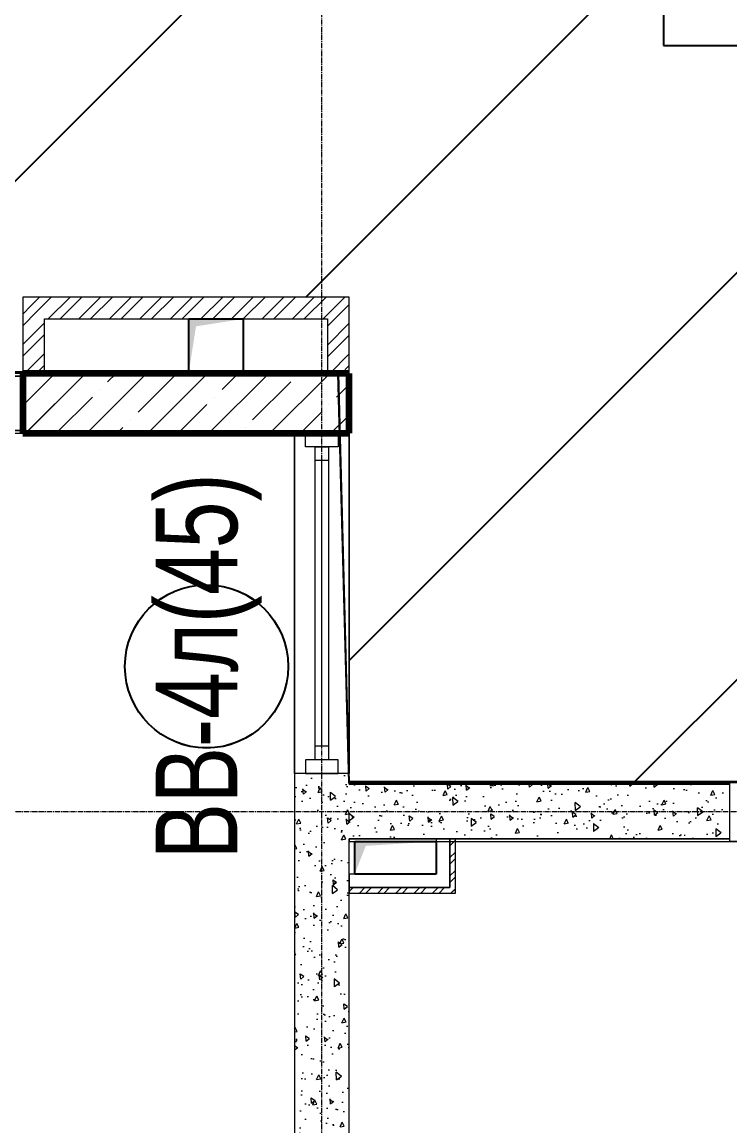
# Model space of a CAD drawing. Header units: millimetres. Extents: x 470010 to 1231400, y -134005 to 421770.
# Drawn here: x 813220 to 815823, y 142858 to 146914 of the extents above; entities that cross this region are included whole.
import ezdxf
from ezdxf.enums import TextEntityAlignment as Align

# ---------------------------------------------------------------- set-up
doc = ezdxf.new("R2010")
doc.units = ezdxf.units.MM
doc.linetypes.add('CENTER2', pattern=[28.575, 19.05, -3.175, 3.175, -3.175])
doc.linetypes.add('HIDDEN2', pattern=[4.7625, 3.175, -1.5875])
doc.layers.get('Defpoints').update_dxf_attribs({"color": 140})
for name, color, linetype, lineweight in [('АР_Витраж', 4, 'Continuous', 13), ('АР_Витраж марка', 140, 'Continuous', 9), ('АР_Колонны', 70, 'Continuous', 30), ('АР_Стены ГКЛ', 1, 'Continuous', 15), ('АР_Стены ЖБ', 7, 'Continuous', 35), ('АР_Стены ПЕНОблок', 52, 'Continuous', 20), ('АР_Тонкая', 254, 'Continuous', 5), ('АР_Штриховка', 8, 'Continuous', 0)]:
    doc.layers.add(name, color=color, linetype=linetype, lineweight=lineweight)
doc.layers.add('РД_Витраж_вн', color=7, linetype='Continuous', true_color=0x148aff)
doc.layers.add('РД_Оси_100', color=7, linetype='Continuous', lineweight=0, true_color=0x525252)
doc.layers.add('РД_проем_инж перемыч_фахверк', color=7, linetype='Continuous', lineweight=18, true_color=0xff1f1f)
doc.layers.add('РД_Проем', color=230, linetype='Continuous', lineweight=0, plot=False)
doc.styles.add('Arial_09', font='ARIALN.TTF', dxfattribs={"width": 0.9})
doc.styles.add('style1', font='ARIALN.TTF')

# ---------------------------------------------------------------- blocks, each defined once
blk = doc.blocks.new('СОШ_2200_АР_ОСИ_М100_28.05.24')
at = {"layer": 'РД_Оси_100', "color": 251, "linetype": 'CENTER2', "true_color": 0x636466}
blk.add_line((-5954.958, 21300), (29555, 21300), dxfattribs=at)
blk.add_lwpolyline([(7800, -6155), (7800, 139938.679)], dxfattribs=at)
blk = doc.blocks.new('МаркаВитража1')
at = {"layer": 'Defpoints'}
blk.add_circle((0, 0), 3, dxfattribs=at)
at = {"color": 0, "linetype": 'ByBlock', "lineweight": -2, "style": 'Arial_09', "width": 0.9}
blk.add_attdef('АР-ОКНО:НАИМЕНОВАНИЕ', text='', height=3, dxfattribs=at).set_placement((0, 0), align=Align.MIDDLE)
blk = doc.blocks.new('A$C9108343f')
at = {"layer": 'АР_Стены ГКЛ', "linetype": 'Continuous', "lineweight": 0, "true_color": 0x000000}
h = blk.add_hatch(dxfattribs=at)
h.set_pattern_fill('ANSI31', color=18, scale=15, angle=-360, style=0)
h.set_pattern_definition([(45, (-63444.083, 100366.24), (-33.6759605, 33.6759605), [])])
h.paths.add_polyline_path([(149095, 244279.5), (149075, 244279.5), (149075, 244099.5), (149095, 244079.5)], flags=0)
h = blk.add_hatch(dxfattribs=at)
h.set_pattern_fill('ANSI31', color=18, scale=15, style=0)
h.set_pattern_definition([(45, (-63444.083, 100366.24), (-33.6759605, 33.6759605), [])])
h.paths.add_polyline_path([(149095, 244079.5), (149075, 244099.5), (148704.1, 244099.5), (148704.1, 244079.5)], flags=0)
at = {"layer": 'АР_Штриховка', "linetype": 'Continuous', "lineweight": 0, "ltscale": 0.5, "true_color": 0x000000}
h = blk.add_hatch(dxfattribs=at)
h.set_pattern_fill('ANSI31', color=18, scale=25, angle=-360, style=0)
h.set_pattern_definition([(45, (-63444.08, 100366.24), (-56.1266, 56.1266), [])])
h.paths.add_polyline_path([(147584.1, 246189.5), (147504.1, 246269.5), (147504.1, 245989.5), (147584.1, 245989.5)], flags=0)
h = blk.add_hatch(dxfattribs=at)
h.set_pattern_fill('ANSI31', color=18, scale=25, style=0)
h.set_pattern_definition([(45, (-63444.08, 100366.24), (-56.1266, 56.1266), [])])
h.paths.add_polyline_path([(148624.7, 246189.5), (148704.7, 246269.5), (147504.1, 246269.5), (147584.1, 246189.5)], flags=0)
h = blk.add_hatch(dxfattribs=at)
h.set_pattern_fill('ANSI31', color=18, scale=25, style=0)
h.set_pattern_definition([(45, (-63444.08, 100366.24), (-56.1266, 56.1266), [])])
h.paths.add_polyline_path([(148624.7, 245989.5), (148704.7, 245989.5), (148704.7, 246269.5), (148624.7, 246189.5)], flags=0)
at = {"layer": 'АР_Штриховка', "linetype": 'Continuous', "lineweight": 0, "true_color": 0x000000}
h = blk.add_hatch(dxfattribs=at)
h.set_pattern_fill('AR-CONC', color=18, angle=45, style=0)
h.set_pattern_definition([(95, (-63444.08, 100366.24), (140.09465, 117.55338), [19.05, -209.55]), (40, (-63444.08, 100366.24), (-160.01845, 110.17673), [15.24, -167.64058]), (145.451445, (-63432.4, 100376.04), (-19.9238, 227.7301), [16.19001, -178.09024]), (91.1842, (-63480, 100402.16), (221.41024, 161.95341), [28.575, -314.325]), (141.63556, (-63461.55, 100415.66), (-7.08662, 342.82676), [24.28502, -267.1356]), (36.18415, (-63480, 100402.16), (-7.08662, 342.82676), [22.85997, -251.45973]), (66, (-63453.06, 100411.14), (179.51998, 34.89515), [19.05, -209.55]), (11, (-63453.06, 100411.14), (-86.53993, 173.9412), [15.24, -167.64]), (116.451445, (-63438.1, 100414.05), (92.98005, 208.83634), [16.19001, -178.08994]), (82.5, (-63444.08, 100366.24), (-57.605469, 61.973414), [0, -165.608, 0, -170.18, 0, -168.275]), (52.5, (-63444.08, 100366.24), (-23.589727, 118.087), [0, -97.028, 0, -161.798, 0, -64.135]), (12.5, (-63484.135, 100326.19), (99.927863, 91.826196), [0, -63.5, 0, -198.12, 0, -262.89]), (2.5, (-63502.1, 100308.23), (86.763904, 122.722393), [0, -82.55, 0, -131.572, 0, -186.69])])
h.paths.add_polyline_path([(148504.1, 242029.5), (148704.1, 242029.5), (148704.1, 244279.5), (148654.1, 244342.8), (148504.1, 244269.5)], flags=0)
h.paths.add_polyline_path([(148504.1, 244269.5), (148654.1, 244342.8), (148704.1, 244479.5), (148704.1, 244519.5), (148504.1, 244519.5)], flags=0)
h.paths.add_polyline_path([(148504.1, 245769.5), (148704.1, 245769.5), (148704.1, 245770.5), (148504.1, 245770.5)], flags=0)
h = blk.add_hatch(dxfattribs=at)
h.set_pattern_fill('AR-CONC', color=18, angle=-315, style=0)
h.set_pattern_definition([(95, (-63444.08, 100366.24), (140.09465, 117.55338), [19.05, -209.55]), (40, (-63444.08, 100366.24), (-160.01845, 110.17673), [15.24, -167.64058]), (145.451445, (-63432.4, 100376.04), (-19.9238, 227.7301), [16.19001, -178.09024]), (91.1842, (-63480, 100402.16), (221.41024, 161.95341), [28.575, -314.325]), (141.63556, (-63461.55, 100415.66), (-7.08662, 342.82676), [24.28502, -267.1356]), (36.18415, (-63480, 100402.16), (-7.08662, 342.82676), [22.85997, -251.45973]), (66, (-63453.06, 100411.14), (179.51998, 34.89515), [19.05, -209.55]), (11, (-63453.06, 100411.14), (-86.53993, 173.94119), [15.24, -167.64]), (116.451445, (-63438.1, 100414.05), (92.98005, 208.83634), [16.19001, -178.08994]), (82.5, (-63444.08, 100366.24), (-57.605469, 61.973414), [0, -165.608, 0, -170.18, 0, -168.275]), (52.5, (-63444.08, 100366.24), (-23.589727, 118.087), [0, -97.028, 0, -161.798, 0, -64.135]), (12.5, (-63484.135, 100326.19), (99.927863, 91.826196), [0, -63.5, 0, -198.12, 0, -262.89]), (2.5, (-63502.1, 100308.23), (86.763904, 122.722393), [0, -82.55, 0, -131.572, 0, -186.69])])
h.paths.add_polyline_path([(148704.1, 244479.5), (148654.1, 244342.8), (148704.1, 244279.5), (150104.1, 244279.5), (150104.1, 244479.5)], flags=0)
at = {"color": 18, "true_color": 0x000000}
for p, q in [((149860.3, 247594.5), (149860.3, 247194.5)), ((149860.3, 247194.5), (150860.3, 247194.5))]:
    blk.add_line(p, q, dxfattribs=at)
at = {"color": 18, "linetype": 'Continuous', "true_color": 0x000000}
for p, q in [((148114.4, 245989.5), (148114.4, 246189.5)), ((148114.4, 246189.5), (148314.4, 246189.5)), ((148114.4, 245989.5), (148114.4, 246189.5)), ((148114.4, 246189.5), (148314.4, 246189.5)), ((148314.4, 246189.5), (148314.4, 245989.5)), ((148314.4, 246189.5), (148314.4, 245989.5)), ((148314.4, 245989.5), (148114.4, 245989.5)), ((148314.4, 245989.5), (148114.4, 245989.5)), ((148725, 244149.5), (148725, 244269.5)), ((148725, 244269.5), (149025, 244269.5)), ((148725, 244149.5), (148725, 244269.5)), ((148725, 244269.5), (149025, 244269.5)), ((149025, 244269.5), (149025, 244149.5)), ((149025, 244269.5), (149025, 244149.5)), ((149025, 244149.5), (148725, 244149.5)), ((149025, 244149.5), (148725, 244149.5))]:
    blk.add_line(p, q, dxfattribs=at)
blk.add_lwpolyline([(160804.1, 248479.5), (162964.1, 248479.5), (162964.1, 249379.5), (167604.1, 249379.5), (167604.1, 249579.5), (186123.5, 249579.5), (186024.6, 244500.4), (148704.1, 244484.5), (148664.7, 245989.5), (140924.1, 246026), (140881.3, 249704.6), (148704.1, 249669.5), (148714.1, 259259.5)])
for points in [[(148114.4, 245989.5), (148114.4, 246189.5), (148141.3, 246162.2), (148314.4, 246189.5)], [(148114.4, 245989.5), (148114.4, 246189.5), (148141.3, 246162.2), (148314.4, 246189.5)], [(148725, 244149.5), (148725, 244269.5), (148765.4, 244253.1), (149025, 244269.5)], [(148725, 244149.5), (148725, 244269.5), (148765.4, 244253.1), (149025, 244269.5)]]:
    blk.add_solid(points, dxfattribs=at)
at = {"layer": 'АР_Витраж', "color": 18, "linetype": 'Continuous', "lineweight": 5, "true_color": 0x000000}
for p, q in [((148504.1, 244519.5), (148504.1, 245769.5)), ((148704.1, 244519.5), (148704.1, 245769.5))]:
    blk.add_line(p, q, dxfattribs=at)
at = {"layer": 'АР_Витраж', "color": 18, "linetype": 'Continuous', "lineweight": 15, "true_color": 0x000000}
for p, q in [((148629.1, 245669.5), (148579.1, 245669.5)), ((148604.1, 244619.5), (148604.1, 245669.5)), ((148629.1, 244619.5), (148579.1, 244619.5))]:
    blk.add_line(p, q, dxfattribs=at)
for points in [[(148544.1, 245719.5), (148544.1, 245769.5), (148664.1, 245769.5), (148664.1, 245719.5)], [(148629.1, 244569.5), (148579.1, 244569.5), (148579.1, 245719.5), (148629.1, 245719.5)], [(148544.1, 244569.5), (148544.1, 244519.5), (148664.1, 244519.5), (148664.1, 244569.5)]]:
    blk.add_lwpolyline(points, close=True, dxfattribs=at)
at = {"layer": 'АР_Колонны', "color": 18, "linetype": 'HIDDEN2', "lineweight": 25, "true_color": 0x000000}
for p, q in [((147504.1, 245989.5), (148704.1, 245989.5)), ((147504.1, 245769.5), (147504.1, 245989.5)), ((148704.1, 245989.5), (148704.1, 245769.5)), ((148704.1, 245769.5), (147504.1, 245769.5))]:
    blk.add_line(p, q, dxfattribs=at)
at = {"layer": 'АР_Колонны', "color": 18, "linetype": 'Continuous', "lineweight": 106, "true_color": 0x000000}
for p, q in [((147504.1, 245989.5), (147504.1, 245769.5)), ((148704.1, 245989.5), (147504.1, 245989.5)), ((148704.1, 245989.5), (147504.1, 245989.5)), ((147504.1, 245989.5), (147504.1, 245769.5)), ((148704.1, 245769.5), (148704.1, 245989.5)), ((148704.1, 245769.5), (148704.1, 245989.5)), ((147504.1, 245769.5), (148704.1, 245769.5)), ((147504.1, 245769.5), (148704.1, 245769.5))]:
    blk.add_line(p, q, dxfattribs=at)
at = {"layer": 'АР_Стены ГКЛ', "color": 18, "linetype": 'Continuous', "lineweight": 5, "true_color": 0x000000}
for p, q in [((149075, 244279.5), (149025, 244279.5)), ((149025, 244279.5), (149025, 244149.5)), ((149075, 244099.5), (149075, 244279.5)), ((149095, 244279.5), (149075, 244279.5)), ((149075, 244279.5), (149075, 244099.5)), ((149095, 244079.5), (149095, 244279.5)), ((149025, 244149.5), (148704.1, 244149.5)), ((148704.1, 244149.5), (148704.1, 244099.5)), ((148704.1, 244099.5), (149075, 244099.5)), ((149075, 244099.5), (148704.1, 244099.5)), ((148704.1, 244099.5), (148704.1, 244079.5)), ((148704.1, 244079.5), (149095, 244079.5))]:
    blk.add_line(p, q, dxfattribs=at)
at = {"layer": 'АР_Стены ЖБ', "color": 18, "linetype": 'Continuous', "lineweight": 30, "true_color": 0x000000}
for p, q in [((148704.1, 245989.5), (147504.1, 245989.5)), ((147504.1, 245989.5), (147504.1, 245769.5)), ((148704.1, 245769.5), (148704.1, 245989.5)), ((147504.1, 245769.5), (148704.1, 245769.5))]:
    blk.add_line(p, q, dxfattribs=at)
at = {"layer": 'АР_Стены ПЕНОблок', "color": 18, "linetype": 'Continuous', "lineweight": 20, "true_color": 0x000000}
for p, q in [((147504.1, 246269.5), (147504.1, 245989.5)), ((148704.7, 246269.5), (147504.1, 246269.5)), ((148704.7, 245989.5), (148704.7, 246269.5)), ((147584.1, 245989.5), (147584.1, 246189.5)), ((147584.1, 246189.5), (148624.7, 246189.5)), ((148624.7, 246189.5), (148624.7, 245989.5)), ((147504.1, 245989.5), (147584.1, 245989.5)), ((148624.7, 245989.5), (148704.7, 245989.5)), ((147504.1, 245979.5), (140924.1, 245979.5)), ((147504.1, 245779.5), (147504.1, 245979.5)), ((140924.1, 245779.5), (147504.1, 245779.5)), ((148704.1, 245770.5), (148504.1, 245770.5)), ((148504.1, 245770.5), (148504.1, 245769.5)), ((148504.1, 245769.5), (148704.1, 245769.5)), ((148704.1, 245769.5), (148704.1, 245770.5)), ((148704.1, 244519.5), (148504.1, 244519.5)), ((148504.1, 244519.5), (148504.1, 244269.5)), ((148704.1, 244479.5), (148704.1, 244519.5)), ((150104.1, 244479.5), (148704.1, 244479.5)), ((150104.1, 244279.5), (150104.1, 244479.5)), ((148704.1, 242029.5), (148704.1, 244279.5)), ((148704.1, 244279.5), (150104.1, 244279.5)), ((148504.1, 244269.5), (148504.1, 242029.5))]:
    blk.add_line(p, q, dxfattribs=at)
at = {"layer": 'АР_Тонкая', "color": 18, "linetype": 'Continuous', "lineweight": 0, "true_color": 0x000000}
for p, q in [((147504.1, 245989.5), (140924.1, 245989.5)), ((147504.1, 245979.5), (147504.1, 245989.5)), ((140924.1, 245979.5), (147504.1, 245979.5)), ((147504.1, 245779.5), (140924.1, 245779.5)), ((147504.1, 245769.5), (147504.1, 245779.5)), ((140924.1, 245769.5), (147504.1, 245769.5)), ((150104.1, 244489.5), (148704.1, 244489.5)), ((148704.1, 244489.5), (148704.1, 244479.5)), ((150104.1, 244479.5), (150104.1, 244489.5)), ((148704.1, 244479.5), (150104.1, 244479.5)), ((150104.1, 244279.5), (148704.1, 244279.5)), ((148704.1, 244279.5), (148704.1, 244269.5)), ((150104.1, 244269.5), (150104.1, 244279.5)), ((148704.1, 244269.5), (150104.1, 244269.5))]:
    blk.add_line(p, q, dxfattribs=at)
at = {"layer": 'АР_Штриховка', "color": 18, "linetype": 'Continuous', "lineweight": 5, "true_color": 0x000000}
for p, q in [((147504.1, 245983.1), (147510.5, 245989.5)), ((147507.7, 245874.5), (147622.8, 245989.5)), ((147515, 245769.5), (147735, 245989.5)), ((147739.5, 245769.5), (147959.5, 245989.5)), ((147816.4, 245958.6), (147847.3, 245989.5)), ((147928.7, 245846.4), (148069, 245986.7)), ((147964, 245769.5), (148184, 245989.5)), ((148188.6, 245769.5), (148408.6, 245989.5)), ((148237.4, 245930.6), (148296.3, 245989.5)), ((148413.1, 245769.5), (148633.1, 245989.5)), ((148518, 245986.7), (148518, 245986.7)), ((148349.6, 245818.3), (148490, 245958.6)), ((148658.3, 245902.5), (148704.1, 245948.3)), ((147627.3, 245769.5), (147760.3, 245902.5)), ((147788.4, 245930.6), (147788.4, 245930.6)), ((148209.3, 245902.5), (148209.3, 245902.5)), ((148076.3, 245769.5), (148181.3, 245874.5)), ((148630.3, 245874.5), (148630.3, 245874.5)), ((148525.3, 245769.5), (148602.2, 245846.4)), ((148637.6, 245769.5), (148704.1, 245836)), ((147851.8, 245769.5), (147872.6, 245790.3)), ((147900.6, 245818.3), (147900.6, 245818.3)), ((148321.6, 245790.3), (148321.6, 245790.3))]:
    blk.add_line(p, q, dxfattribs=at)
at = {"layer": 'РД_Витраж_вн', "color": 18, "linetype": 'Continuous', "lineweight": 15, "true_color": 0x000000}
for p, q in [((148504.1, 245769.5), (148504.1, 244519.5)), ((148704.1, 245769.5), (148704.1, 244519.5))]:
    blk.add_line(p, q, dxfattribs=at)
at = {"layer": 'РД_Проем', "color": 18, "linetype": 'Continuous', "lineweight": 15, "true_color": 0x000000}
for p, q in [((148504.1, 245769.5), (148504.1, 244519.5)), ((148704.1, 245769.5), (148704.1, 244519.5)), ((150104.1, 244489.5), (153004.1, 244489.5)), ((150104.1, 244269.5), (153004.1, 244269.5))]:
    blk.add_line(p, q, dxfattribs=at)
at = {"layer": 'РД_проем_инж перемыч_фахверк', "color": 18, "linetype": 'Continuous', "lineweight": 15, "true_color": 0x000000}
for p, q in [((148504.1, 245770.5), (148504.1, 244520.5)), ((148704.1, 245770.5), (148704.1, 244520.5)), ((153003.1, 244489.5), (150103.1, 244489.5)), ((153003.1, 244269.5), (150103.1, 244269.5))]:
    blk.add_line(p, q, dxfattribs=at)
at = {"layer": 'АР_Витраж марка', "color": 18, "linetype": 'Continuous', "lineweight": 15, "true_color": 0x000000, "xscale": 100, "yscale": 100, "zscale": 100, "rotation": 90.00000000000001}
blk.add_blockref('МаркаВитража1', (148180.2, 244912.7), dxfattribs=at).add_auto_attribs({'АР-ОКНО:НАИМЕНОВАНИЕ': 'ВВ-4л(45)'})
at = {"layer": 'РД_Оси_100'}
blk.add_blockref('СОШ_2200_АР_ОСИ_М100_28.05.24', (140804.1, 223079.5), dxfattribs=at)
at = {"layer": 'Defpoints', "color": 18, "true_color": 0x000000, "style": 'style1'}
for p in [(143949.3, 316089.1), (143975, 281639.5), (143890.4, 273244.7), (143840, 264276.8), (143967.8, 254892.4), (12252, 104178.1), (12382.6, 96023.1)]:
    blk.add_attdef('АР-ПОМЕЩЕНИЕ:НАИМЕНОВАНИЕ', text='', height=100, dxfattribs=at).set_placement(p, align=Align.MIDDLE)
at = {"layer": 'Defpoints', "color": 18, "true_color": 0x000000, "style": 'style1', "flags": 8}
for p in [(143951.3, 279099.1), (143848.3, 269251.1), (143875.3, 260094.2), (144049.7, 250824.7), (163419.3, 238153.4), (155897.5, 237966), (183037.2, 237966), (143342.9, 237876.2)]:
    blk.add_attdef('АР-ПОМЕЩЕНИЕ:НАИМЕНОВАНИЕ', text='', height=100, dxfattribs=at).set_placement(p, align=Align.MIDDLE)

msp = doc.modelspace()

# ---------------------------------------------------------------- hatches: boundary and pattern name
h = msp.add_hatch()
h.set_pattern_fill('ANSI31', color=3, scale=333)
h.paths.add_polyline_path([(817822.706, 156413.251), (817822.706, 156633.251), (818712.706, 156633.251), (818712.706, 157213.251), (818712.706, 158463.251), (818712.706, 158793.251), (818142.704, 158793.251), (818142.704, 158993.251), (818142.704, 159018.251), (818142.708, 160493.251), (818142.709, 160913.252), (818142.71, 161403.25), (817492.706, 161403.25), (815492.706, 161403.25), (815152.698, 161403.25), (815152.705, 158893.25), (814432.706, 158893.25), (814432.706, 158113.25), (814432.706, 157813.251), (814432.706, 154913.25), (814432.706, 154413.251), (814432.706, 153513.25), (814432.706, 149823.25), (814432.706, 149520.89), (814422.706, 149510.89), (814422.706, 149303.25), (813222.703, 149303.25), (813222.703, 149523.25), (807026.355, 149523.251), (806792.706, 149289.602), (806792.706, 149514.108), (806642.706, 149364.108), (806642.706, 149303.251), (806642.706, 148813.25), (806638.097, 146163.251), (806642.706, 146163.251), (806642.706, 145623.251), (806792.706, 145623.251), (813222.706, 145623.251), (813222.706, 145903.251), (814423.268, 145903.251), (814423.268, 145582.591), (814422.706, 145582.028), (814422.706, 145403.251), (814422.706, 144123.251), (815822.706, 144123.251), (818721.706, 144123.251), (818722.706, 144123.251), (819622.706, 144123.251), (823122.706, 144123.251), (824322.706, 144123.251), (825522.706, 144123.251), (826422.706, 144123.251), (827422.706, 144123.251), (830322.706, 144123.251), (832443.315, 144123.251), (832443.315, 144413.251), (833322.706, 144413.251), (834245.277, 144413.251), (834222.706, 144390.68), (834222.706, 144123.251), (835122.706, 144123.251), (838022.706, 144123.251), (844022.706, 144123.251), (846922.706, 144123.251), (851466.776, 144123.251), (851472.706, 144129.18), (851472.706, 144563.251), (851762.706, 144563.251), (851762.706, 146914.25), (851762.706, 148713.251), (851472.706, 148713.251), (850377.706, 148713.251), (850377.706, 149213.251), (849177.706, 149213.251), (849177.706, 148713.251), (848277.706, 148713.251), (848277.706, 149213.251), (847077.706, 149213.251), (847077.706, 148713.251), (846177.706, 148713.251), (846177.706, 149213.251), (842877.706, 149213.251), (842877.706, 148713.251), (841977.706, 148713.251), (841977.706, 149213.251), (840777.706, 149213.251), (840777.706, 148713.251), (839877.706, 148713.251), (839877.706, 149213.251), (838677.706, 149213.251), (838677.706, 148713.251), (837777.706, 148713.251), (837777.706, 149213.251), (834477.706, 149213.251), (834477.706, 148713.251), (834222.706, 148713.251), (833322.706, 148713.251), (833322.706, 149213.251), (826722.706, 149213.251), (826722.706, 148993.251), (826872.706, 148993.251), (826872.706, 148843.251), (826664.184, 148843.251), (826522.706, 148701.772), (826522.706, 148233.25), (826524.424, 148233.25), (826524.424, 148113.25), (824942.706, 148113.251), (824822.706, 148113.251), (819922.706, 148113.251), (817822.706, 148113.251), (817822.706, 148313.251), (817822.706, 150513.251), (817822.706, 150713.251), (817822.706, 152013.251)])
h.paths.add_polyline_path([(816578.934, 147228.245), (816578.934, 146828.245), (815578.934, 146828.245), (815578.934, 147228.245)], flags=16)
h.paths.add_polyline_path([(828437.705, 148234.002), (827887.705, 148233.761), (827887.758, 148113.761), (828437.758, 148114.002)], flags=0)
h.paths.add_polyline_path([(826922.706, 149014.057), (827042.706, 149014.057), (827042.706, 148233.391), (827067.653, 148233.402), (827642.706, 148233.654), (827742.706, 148233.697), (827742.706, 149014.057), (827862.706, 149014.057), (827862.706, 148233.75), (828462.705, 148234.013), (828562.706, 148234.057), (828562.706, 149013.251), (828682.706, 149013.251), (828682.706, 148114.109), (828462.759, 148114.013), (828462.758, 148114.013), (827862.758, 148113.75), (827862.706, 148113.75), (827642.758, 148113.654), (827042.759, 148113.391), (827042.706, 148113.391), (826722.759, 148113.25), (826722.706, 148233.25), (826922.706, 148233.338)], flags=16)
h.paths.add_polyline_path([(827642.653, 148233.654), (827642.706, 148233.654), (827642.758, 148113.654), (827617.706, 148113.643), (827617.653, 148233.643)], flags=0)
h.paths.add_polyline_path([(818060.384, 156364.651), (818446.674, 156364.651), (818446.674, 156665.265), (818060.384, 156665.265)], flags=25)
at = {"layer": 'АР_Стены ГКЛ', "linetype": 'Continuous', "lineweight": 0, "true_color": 0x000000}
h = msp.add_hatch(dxfattribs=at)
h.set_pattern_fill('ANSI31', color=18, scale=15, angle=-360, style=0)
h.set_pattern_definition([(45, (602274.53, 0), (-33.6759605, 33.6759605), [])])
h.paths.add_polyline_path([(814813.615, 143913.251), (814793.615, 143913.251), (814793.615, 143733.251), (814813.615, 143713.251)], flags=0)
h = msp.add_hatch(dxfattribs=at)
h.set_pattern_fill('ANSI31', color=18, scale=15, style=0)
h.set_pattern_definition([(45, (602274.53, -3e-11), (-33.6759605, 33.6759605), [])])
h.paths.add_polyline_path([(814813.615, 143713.251), (814793.615, 143733.251), (814422.706, 143733.251), (814422.706, 143713.251)], flags=0)
at = {"layer": 'АР_Штриховка', "linetype": 'Continuous', "lineweight": 0, "ltscale": 0.5, "true_color": 0x000000}
h = msp.add_hatch(dxfattribs=at)
h.set_pattern_fill('ANSI31', color=18, scale=25, angle=-360, style=0)
h.set_pattern_definition([(45, (602274.53, 2e-10), (-56.1266, 56.1266), [])])
h.paths.add_polyline_path([(813302.706, 145823.251), (813222.706, 145903.251), (813222.706, 145623.251), (813302.706, 145623.251)], flags=0)
h = msp.add_hatch(dxfattribs=at)
h.set_pattern_fill('ANSI31', color=18, scale=25, style=0)
h.set_pattern_definition([(45, (602274.53, -3e-11), (-56.1266, 56.1266), [])])
h.paths.add_polyline_path([(814343.268, 145823.251), (814423.268, 145903.251), (813222.706, 145903.251), (813302.706, 145823.251)], flags=0)
h = msp.add_hatch(dxfattribs=at)
h.set_pattern_fill('ANSI31', color=18, scale=25, style=0)
h.set_pattern_definition([(45, (602274.53, -3e-11), (-56.1266, 56.1266), [])])
h.paths.add_polyline_path([(814343.268, 145623.251), (814423.268, 145623.251), (814423.268, 145903.251), (814343.268, 145823.251)], flags=0)
at = {"layer": 'АР_Штриховка', "linetype": 'Continuous', "lineweight": 0, "true_color": 0x000000}
h = msp.add_hatch(dxfattribs=at)
h.set_pattern_fill('AR-CONC', color=18, angle=45, style=0)
h.set_pattern_definition([(95, (602274.53, -3e-11), (140.09465, 117.55338), [19.05, -209.55]), (40, (602274.53, -3e-11), (-160.01845, 110.17673), [15.24, -167.64058]), (145.451445, (602286.2, 9.8), (-19.9238, 227.7301), [16.19001, -178.09024]), (91.1842, (602238.6, 35.92), (221.41024, 161.95341), [28.575, -314.325]), (141.63556, (602257.06, 49.42), (-7.08662, 342.82676), [24.28502, -267.1356]), (36.18415, (602238.6, 35.92), (-7.08662, 342.82676), [22.85997, -251.45973]), (66, (602265.55, 44.9), (179.51998, 34.89515), [19.05, -209.55]), (11, (602265.55, 44.9), (-86.53993, 173.9412), [15.24, -167.64]), (116.451445, (602280.51, 47.81), (92.98005, 208.83634), [16.19001, -178.08994]), (82.5, (602274.53, -3e-11), (-57.605469, 61.973414), [0, -165.608, 0, -170.18, 0, -168.275]), (52.5, (602274.53, -3e-11), (-23.589727, 118.087), [0, -97.028, 0, -161.798, 0, -64.135]), (12.5, (602234.48, -40.05), (99.927863, 91.826196), [0, -63.5, 0, -198.12, 0, -262.89]), (2.5, (602216.52, -58.01), (86.763904, 122.722393), [0, -82.55, 0, -131.572, 0, -186.69])])
h.paths.add_polyline_path([(814222.706, 141663.251), (814422.706, 141663.251), (814422.706, 143913.251), (814372.706, 143976.584), (814222.706, 143903.251)], flags=0)
h.paths.add_polyline_path([(814222.706, 143903.251), (814372.706, 143976.584), (814422.706, 144113.251), (814422.706, 144153.251), (814222.706, 144153.251)], flags=0)
h.paths.add_polyline_path([(814222.706, 145403.251), (814422.706, 145403.251), (814422.706, 145404.251), (814222.706, 145404.251)], flags=0)
h = msp.add_hatch(dxfattribs=at)
h.set_pattern_fill('AR-CONC', color=18, angle=-315, style=0)
h.set_pattern_definition([(95, (602274.53, -2e-08), (140.09465, 117.55338), [19.05, -209.55]), (40, (602274.53, -2e-08), (-160.01845, 110.17673), [15.24, -167.64058]), (145.451445, (602286.2, 9.8), (-19.9238, 227.7301), [16.19001, -178.09024]), (91.1842, (602238.6, 35.92), (221.41024, 161.95341), [28.575, -314.325]), (141.63556, (602257.06, 49.42), (-7.08662, 342.82676), [24.28502, -267.1356]), (36.18415, (602238.6, 35.92), (-7.08662, 342.82676), [22.85997, -251.45973]), (66, (602265.55, 44.9), (179.51998, 34.89515), [19.05, -209.55]), (11, (602265.55, 44.9), (-86.53993, 173.94119), [15.24, -167.64]), (116.451445, (602280.51, 47.81), (92.98005, 208.83634), [16.19001, -178.08994]), (82.5, (602274.53, -2e-08), (-57.605469, 61.973414), [0, -165.608, 0, -170.18, 0, -168.275]), (52.5, (602274.53, -2e-08), (-23.589727, 118.087), [0, -97.028, 0, -161.798, 0, -64.135]), (12.5, (602234.48, -40.05), (99.927863, 91.826196), [0, -63.5, 0, -198.12, 0, -262.89]), (2.5, (602216.52, -58.01), (86.763904, 122.722393), [0, -82.55, 0, -131.572, 0, -186.69])])
h.paths.add_polyline_path([(814422.706, 144113.251), (814372.706, 143976.584), (814422.706, 143913.251), (815822.706, 143913.251), (815822.706, 144113.251)], flags=0)

# ---------------------------------------------------------------- linework, layer by layer
at = {"color": 18, "true_color": 0x000000}
for p, q in [((815578.934, 147228.245), (815578.934, 146828.245)), ((815578.934, 146828.245), (816578.934, 146828.245))]:
    msp.add_line(p, q, dxfattribs=at)
at = {"color": 18, "linetype": 'Continuous', "true_color": 0x000000}
for p, q in [((813833.02, 145623.251), (813833.02, 145823.251)), ((813833.02, 145823.251), (814033.02, 145823.251)), ((813833.02, 145623.251), (813833.02, 145823.251)), ((813833.02, 145823.251), (814033.02, 145823.251)), ((814033.02, 145823.251), (814033.02, 145623.251)), ((814033.02, 145823.251), (814033.02, 145623.251)), ((814033.02, 145623.251), (813833.02, 145623.251)), ((814033.02, 145623.251), (813833.02, 145623.251)), ((814443.615, 143783.251), (814443.615, 143903.251)), ((814443.615, 143903.251), (814743.615, 143903.251)), ((814443.615, 143783.251), (814443.615, 143903.251)), ((814443.615, 143903.251), (814743.615, 143903.251)), ((814743.615, 143903.251), (814743.615, 143783.251)), ((814743.615, 143903.251), (814743.615, 143783.251)), ((814743.615, 143783.251), (814443.615, 143783.251)), ((814743.615, 143783.251), (814443.615, 143783.251))]:
    msp.add_line(p, q, dxfattribs=at)
msp.add_lwpolyline([(826522.706, 148113.25), (828682.706, 148113.25), (828682.706, 149013.251), (833322.706, 149013.251), (833322.706, 149213.251), (851842.142, 149213.251), (851743.238, 144134.142), (814422.706, 144118.251), (814383.268, 145623.251), (806642.706, 145659.752), (806599.923, 149338.31), (814422.706, 149303.25), (814432.706, 158893.25)])
for points in [[(813833.02, 145623.251), (813833.02, 145823.251), (813859.949, 145795.935), (814033.02, 145823.251)], [(813833.02, 145623.251), (813833.02, 145823.251), (813859.949, 145795.935), (814033.02, 145823.251)], [(814443.615, 143783.251), (814443.615, 143903.251), (814484.01, 143886.861), (814743.615, 143903.251)], [(814443.615, 143783.251), (814443.615, 143903.251), (814484.01, 143886.861), (814743.615, 143903.251)]]:
    msp.add_solid(points, dxfattribs=at)
at = {"layer": 'АР_Витраж', "color": 18, "linetype": 'Continuous', "lineweight": 5, "true_color": 0x000000}
for p, q in [((814222.706, 144153.251), (814222.706, 145403.251)), ((814422.706, 144153.251), (814422.706, 145403.251))]:
    msp.add_line(p, q, dxfattribs=at)
at = {"layer": 'АР_Витраж', "color": 18, "linetype": 'Continuous', "lineweight": 15, "true_color": 0x000000}
for p, q in [((814347.706, 145303.251), (814297.706, 145303.251)), ((814322.706, 144253.251), (814322.706, 145303.251)), ((814347.706, 144253.251), (814297.706, 144253.251))]:
    msp.add_line(p, q, dxfattribs=at)
for points in [[(814262.706, 145353.251), (814262.706, 145403.251), (814382.706, 145403.251), (814382.706, 145353.251)], [(814347.706, 144203.251), (814297.706, 144203.251), (814297.706, 145353.251), (814347.706, 145353.251)], [(814262.706, 144203.251), (814262.706, 144153.251), (814382.706, 144153.251), (814382.706, 144203.251)]]:
    msp.add_lwpolyline(points, close=True, dxfattribs=at)
at = {"layer": 'АР_Колонны', "color": 18, "linetype": 'HIDDEN2', "lineweight": 25, "true_color": 0x000000}
for p, q in [((813222.706, 145623.251), (814422.706, 145623.251)), ((813222.706, 145403.251), (813222.706, 145623.251)), ((814422.706, 145623.251), (814422.706, 145403.251)), ((814422.706, 145403.251), (813222.706, 145403.251))]:
    msp.add_line(p, q, dxfattribs=at)
at = {"layer": 'АР_Колонны', "color": 18, "linetype": 'Continuous', "lineweight": 106, "true_color": 0x000000}
for p, q in [((813222.706, 145623.251), (813222.706, 145403.251)), ((814422.706, 145623.251), (813222.706, 145623.251)), ((814422.706, 145623.251), (813222.706, 145623.251)), ((813222.706, 145623.251), (813222.706, 145403.251)), ((814422.706, 145403.251), (814422.706, 145623.251)), ((814422.706, 145403.251), (814422.706, 145623.251)), ((813222.706, 145403.251), (814422.706, 145403.251)), ((813222.706, 145403.251), (814422.706, 145403.251))]:
    msp.add_line(p, q, dxfattribs=at)
at = {"layer": 'АР_Стены ГКЛ', "color": 18, "linetype": 'Continuous', "lineweight": 5, "true_color": 0x000000}
for p, q in [((814793.615, 143913.251), (814743.615, 143913.251)), ((814743.615, 143913.251), (814743.615, 143783.251)), ((814793.615, 143733.251), (814793.615, 143913.251)), ((814813.615, 143913.251), (814793.615, 143913.251)), ((814793.615, 143913.251), (814793.615, 143733.251)), ((814813.615, 143713.251), (814813.615, 143913.251)), ((814743.615, 143783.251), (814422.706, 143783.251)), ((814422.706, 143783.251), (814422.706, 143733.251)), ((814422.706, 143733.251), (814793.615, 143733.251)), ((814793.615, 143733.251), (814422.706, 143733.251)), ((814422.706, 143733.251), (814422.706, 143713.251)), ((814422.706, 143713.251), (814813.615, 143713.251))]:
    msp.add_line(p, q, dxfattribs=at)
at = {"layer": 'АР_Стены ЖБ', "color": 18, "linetype": 'Continuous', "lineweight": 30, "true_color": 0x000000}
for p, q in [((814422.706, 145623.251), (813222.706, 145623.251)), ((813222.706, 145623.251), (813222.706, 145403.251)), ((814422.706, 145403.251), (814422.706, 145623.251)), ((813222.706, 145403.251), (814422.706, 145403.251))]:
    msp.add_line(p, q, dxfattribs=at)
at = {"layer": 'АР_Стены ПЕНОблок', "color": 18, "linetype": 'Continuous', "lineweight": 20, "true_color": 0x000000}
for p, q in [((813222.706, 145903.251), (813222.706, 145623.251)), ((814423.268, 145903.251), (813222.706, 145903.251)), ((814423.268, 145623.251), (814423.268, 145903.251)), ((813302.706, 145623.251), (813302.706, 145823.251)), ((813302.706, 145823.251), (814343.268, 145823.251)), ((814343.268, 145823.251), (814343.268, 145623.251)), ((813222.706, 145613.251), (806642.706, 145613.251)), ((813222.706, 145623.251), (813302.706, 145623.251)), ((813222.706, 145413.251), (813222.706, 145613.251)), ((814343.268, 145623.251), (814423.268, 145623.251)), ((806642.706, 145413.251), (813222.706, 145413.251)), ((814422.706, 145404.251), (814222.706, 145404.251)), ((814222.706, 145404.251), (814222.706, 145403.251)), ((814222.706, 145403.251), (814422.706, 145403.251)), ((814422.706, 145403.251), (814422.706, 145404.251)), ((814422.706, 144153.251), (814222.706, 144153.251)), ((814222.706, 144153.251), (814222.706, 143903.251)), ((814422.706, 144113.251), (814422.706, 144153.251)), ((815822.706, 144113.251), (814422.706, 144113.251)), ((815822.706, 143913.251), (815822.706, 144113.251)), ((814222.706, 143903.251), (814222.706, 141663.251)), ((814422.706, 141663.251), (814422.706, 143913.251)), ((814422.706, 143913.251), (815822.706, 143913.251))]:
    msp.add_line(p, q, dxfattribs=at)
at = {"layer": 'АР_Тонкая', "color": 18, "linetype": 'Continuous', "lineweight": 0, "true_color": 0x000000}
for p, q in [((813222.706, 145623.251), (806642.706, 145623.251)), ((806642.706, 145613.251), (813222.706, 145613.251)), ((813222.706, 145613.251), (813222.706, 145623.251)), ((813222.706, 145413.251), (806642.706, 145413.251)), ((806642.706, 145403.251), (813222.706, 145403.251)), ((813222.706, 145403.251), (813222.706, 145413.251)), ((815822.706, 144123.251), (814422.706, 144123.251)), ((814422.706, 144123.251), (814422.706, 144113.251)), ((814422.706, 144113.251), (815822.706, 144113.251)), ((815822.706, 144113.251), (815822.706, 144123.251)), ((815822.706, 143913.251), (814422.706, 143913.251)), ((814422.706, 143913.251), (814422.706, 143903.251)), ((814422.706, 143903.251), (815822.706, 143903.251)), ((815822.706, 143903.251), (815822.706, 143913.251))]:
    msp.add_line(p, q, dxfattribs=at)
at = {"layer": 'АР_Штриховка', "color": 18, "linetype": 'Continuous', "lineweight": 5, "true_color": 0x000000}
for p, q in [((813222.706, 145616.814), (813229.143, 145623.251)), ((813226.358, 145508.212), (813341.396, 145623.251)), ((813233.649, 145403.251), (813453.649, 145623.251)), ((813458.156, 145403.251), (813678.156, 145623.251)), ((813535.054, 145592.402), (813565.903, 145623.251)), ((813647.308, 145480.149), (813787.624, 145620.466)), ((813682.662, 145403.251), (813902.662, 145623.251)), ((813907.169, 145403.251), (814127.169, 145623.251)), ((813956.004, 145564.339), (814014.915, 145623.251)), ((814068.257, 145452.086), (814208.574, 145592.402)), ((814131.675, 145403.251), (814351.675, 145623.251)), ((814376.953, 145536.276), (814422.706, 145582.028)), ((813345.903, 145403.251), (813478.928, 145536.276)), ((813794.915, 145403.251), (813899.877, 145508.212)), ((814243.928, 145403.251), (814320.827, 145480.149)), ((814356.181, 145403.251), (814422.706, 145469.775)), ((813570.409, 145403.251), (813591.181, 145424.023))]:
    msp.add_line(p, q, dxfattribs=at)
at = {"layer": 'РД_Витраж_вн', "color": 18, "linetype": 'Continuous', "lineweight": 15, "true_color": 0x000000}
for p, q in [((814222.706, 145403.251), (814222.706, 144153.251)), ((814422.706, 145403.251), (814422.706, 144153.251))]:
    msp.add_line(p, q, dxfattribs=at)
at = {"layer": 'РД_Проем', "color": 18, "linetype": 'Continuous', "lineweight": 15, "true_color": 0x000000}
for p, q in [((814222.706, 145403.251), (814222.706, 144153.251)), ((814422.706, 145403.251), (814422.706, 144153.251)), ((815822.706, 144123.251), (818722.706, 144123.251)), ((815822.706, 143903.251), (818722.706, 143903.251))]:
    msp.add_line(p, q, dxfattribs=at)
at = {"layer": 'РД_проем_инж перемыч_фахверк', "color": 18, "linetype": 'Continuous', "lineweight": 15, "true_color": 0x000000}
for p, q in [((814222.706, 145404.251), (814222.706, 144154.251)), ((814422.706, 145404.251), (814422.706, 144154.251)), ((818721.706, 144123.251), (815821.706, 144123.251)), ((818721.706, 143903.251), (815821.706, 143903.251))]:
    msp.add_line(p, q, dxfattribs=at)

# ---------------------------------------------------------------- block references
msp.add_blockref('A$C9108343f', (665718.612, -100366.242))
at = {"layer": 'АР_Витраж марка', "color": 18, "linetype": 'Continuous', "lineweight": 15, "true_color": 0x000000, "xscale": 100, "yscale": 100, "zscale": 100, "rotation": 90.00000000000001}
msp.add_blockref('МаркаВитража1', (813898.86, 144546.507), dxfattribs=at).add_auto_attribs({'АР-ОКНО:НАИМЕНОВАНИЕ': 'ВВ-4л(45)'})
at = {"layer": 'РД_Оси_100'}
msp.add_blockref('СОШ_2200_АР_ОСИ_М100_28.05.24', (806522.706, 122713.251), dxfattribs=at)

doc.saveas('drawing.dxf')
